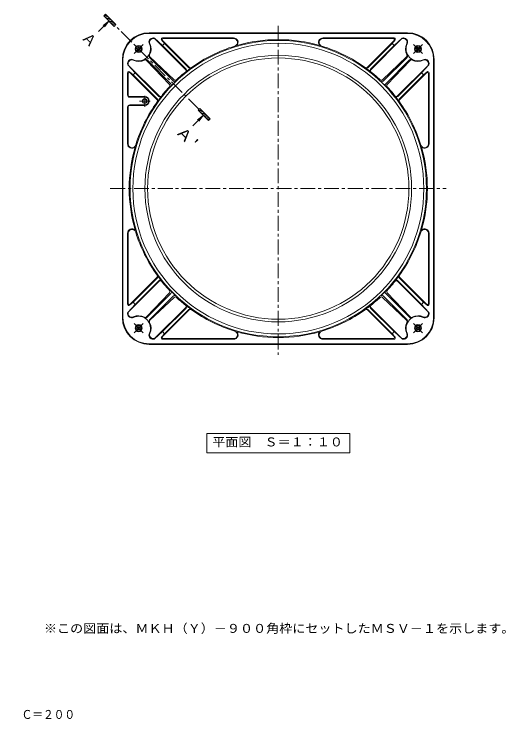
# Model space of a CAD drawing. Units: millimetres, scale not verified. Extents: x -1729 to 1777, y -1366 to 1172.
# Drawn here: x 121 to 1777, y -1366 to 1012 of the extents above; entities that cross this region are included whole.
import ezdxf
from ezdxf.enums import TextEntityAlignment as Align

# ---------------------------------------------------------------- set-up
doc = ezdxf.new("R2010")
doc.units = ezdxf.units.MM
doc.header["$LTSCALE"] = 10
doc.linetypes.add('CHAIN1', pattern=[8, 5, -1, 1, -1])
for name, color, linetype, lineweight in [('C-0', 2, 'Continuous', 9), ('C-1', 2, 'Continuous', 9), ('C-3', 4, 'Continuous', 9), ('C-4', 7, 'Continuous', 9), ('D-4', 7, 'Continuous', 9)]:
    doc.layers.add(name, color=color, linetype=linetype, lineweight=lineweight)
doc.layers.add('D-5', color=4, linetype='Continuous')
doc.styles.add('ＭＳ ゴシック', font='')
doc.styles.get('ＭＳ ゴシック').set_extended_font_data('MS Gothic')

msp = doc.modelspace()

# ---------------------------------------------------------------- linework, layer by layer
at = {"layer": 'C-0'}
for p, q in [((532.85, 902.03), (530.01, 891.43)), ((530.01, 891.43), (537.74, 883.7)), ((548.34, 886.54), (537.74, 883.7)), ((548.34, 886.54), (551.18, 897.14)), ((1473.56, 886.54), (1470.72, 897.14)), ((1473.56, 886.54), (1484.16, 883.7)), ((1491.89, 891.43), (1484.16, 883.7)), ((1489.05, 902.03), (1491.89, 891.43)), ((530.01, -43.57), (537.74, -35.84)), ((532.85, -54.17), (530.01, -43.57)), ((548.34, -38.68), (537.74, -35.84)), ((548.34, -38.68), (551.18, -49.28)), ((1473.56, -38.68), (1470.72, -49.28)), ((1473.56, -38.68), (1484.16, -35.84)), ((1491.89, -43.57), (1484.16, -35.84)), ((1489.05, -54.17), (1491.89, -43.57))]:
    msp.add_line(p, q, dxfattribs=at)
for points in [[(532.85, 902.03), (543.45, 904.87), (551.18, 897.14)], [(1489.05, 902.03), (1478.45, 904.87), (1470.72, 897.14)], [(532.85, -54.17), (543.45, -57.01), (551.18, -49.28)], [(1489.05, -54.17), (1478.45, -57.01), (1470.72, -49.28)]]:
    msp.add_lwpolyline(points, dxfattribs=at)
for centre, radius in [((540.61, 894.27), 9.5), ((1481.29, 894.27), 9.5), ((540.59, 894.29), 6), ((540.59, 894.29), 5.05), ((1481.3, 894.29), 6), ((1481.3, 894.29), 5.05), ((540.61, -46.41), 9.5), ((540.59, -46.43), 6), ((540.59, -46.43), 5.05), ((1481.29, -46.41), 9.5), ((1481.3, -46.43), 6), ((1481.3, -46.43), 5.05)]:
    msp.add_circle(centre, radius, dxfattribs=at)
at = {"layer": 'C-1', "linetype": 'CHAIN1'}
for p, q in [((743.66, 691.22), (461.4, 973.48)), ((1010.95, 971.96), (1010.95, -135.69)), ((556.13, 909.83), (525.05, 878.74)), ((1465.76, 909.83), (1496.85, 878.74)), ((1465.76, 878.74), (1496.85, 909.83)), ((543.13, 718.93), (579.83, 718.93)), ((560.95, 736.89), (560.95, 699.22)), ((445.28, 423.93), (1576.62, 423.93)), ((556.13, -61.97), (525.05, -30.88)), ((556.13, -30.88), (525.05, -61.97)), ((1465.76, -61.97), (1496.85, -30.88)), ((1465.76, -30.88), (1496.85, -61.97))]:
    msp.add_line(p, q, dxfattribs=at)
at = {"layer": 'C-1'}
for p, q in [((575.95, 948.93), (1010.95, 948.93)), ((575.95, 946.93), (1010.95, 946.93)), ((591.01, 931.43), (589.38, 931.43)), ((592.89, 929.43), (589.38, 929.43)), ((593.69, 930.4), (620.9, 905.9)), ((595.72, 928.26), (698.55, 825.42)), ((620.97, 931.43), (860.39, 931.43)), ((624, 929.43), (860.39, 929.43)), ((1445.95, 948.93), (1010.95, 948.93)), ((1445.95, 946.93), (1010.95, 946.93)), ((1400.93, 931.43), (1161.51, 931.43)), ((1397.9, 929.43), (1161.51, 929.43)), ((1426.18, 928.26), (1323.34, 825.42)), ((1428.21, 930.4), (1400.99, 905.9)), ((1429.01, 929.43), (1432.52, 929.43)), ((1430.89, 931.43), (1432.52, 931.43)), ((617.92, 924.85), (627.98, 912.97)), ((627.98, 912.97), (620.9, 905.9)), ((700.48, 826.33), (620.9, 905.9)), ((621.17, 922.6), (711.01, 832.76)), ((709.71, 831.23), (627.98, 912.97)), ((1400.73, 922.6), (1310.88, 832.76)), ((1312.18, 831.23), (1393.92, 912.97)), ((1321.42, 826.33), (1400.99, 905.9)), ((1403.98, 924.85), (1393.92, 912.97)), ((1393.92, 912.97), (1400.99, 905.9)), ((485.95, 858.93), (485.95, 423.93)), ((487.95, 858.93), (487.95, 423.93)), ((649.29, 777.1), (568.82, 857.58)), ((657.77, 785.59), (577.3, 866.06)), ((578.88, 867.48), (659.72, 790.52)), ((1443.02, 867.48), (1362.18, 790.52)), ((1364.12, 785.59), (1444.6, 866.06)), ((1372.61, 777.1), (1453.08, 857.58)), ((1533.95, 858.93), (1533.95, 423.93)), ((1535.95, 858.93), (1535.95, 423.93)), ((503.45, 843.87), (503.45, 845.5)), ((504.48, 841.19), (528.98, 813.97)), ((505.45, 841.99), (505.45, 845.5)), ((506.62, 839.16), (609.46, 736.32)), ((567.4, 856), (644.36, 775.16)), ((1454.5, 856), (1377.54, 775.16)), ((1515.28, 839.16), (1412.44, 736.32)), ((1517.42, 841.19), (1492.92, 813.97)), ((1516.45, 841.99), (1516.45, 845.5)), ((1518.45, 843.87), (1518.45, 845.5)), ((503.45, 738.93), (503.45, 813.91)), ((505.45, 738.93), (505.45, 810.88)), ((510.03, 816.96), (521.91, 806.9)), ((512.28, 813.71), (602.12, 723.87)), ((521.91, 806.9), (528.98, 813.97)), ((608.55, 734.4), (528.98, 813.97)), ((1413.34, 734.4), (1492.92, 813.97)), ((1509.62, 813.71), (1419.78, 723.87)), ((1499.99, 806.9), (1492.92, 813.97)), ((1511.86, 816.96), (1499.99, 806.9)), ((1516.45, 810.88), (1516.45, 574.49)), ((1518.45, 813.91), (1518.45, 574.49)), ((603.65, 725.16), (521.91, 806.9)), ((1418.25, 725.16), (1499.99, 806.9)), ((510.45, 733.93), (560.95, 733.93)), ((510.45, 731.93), (560.95, 731.93)), ((503.45, 698.93), (503.45, 574.49)), ((505.45, 698.93), (505.45, 574.49)), ((510.45, 705.93), (560.95, 705.93)), ((510.45, 703.93), (560.95, 703.93)), ((485.95, -11.07), (485.95, 423.93)), ((487.95, -11.07), (487.95, 423.93)), ((1533.95, -11.07), (1533.95, 423.93)), ((1535.95, -11.07), (1535.95, 423.93)), ((503.45, 33.95), (503.45, 273.37)), ((505.45, 36.98), (505.45, 273.37)), ((1516.45, 36.98), (1516.45, 273.37)), ((1518.45, 33.95), (1518.45, 273.37)), ((512.28, 34.15), (602.12, 123.99)), ((603.65, 122.7), (521.91, 40.96)), ((1418.25, 122.7), (1499.99, 40.96)), ((1509.62, 34.15), (1419.78, 123.99)), ((506.62, 8.7), (609.46, 111.54)), ((608.55, 113.46), (528.98, 33.89)), ((1515.28, 8.7), (1412.44, 111.54)), ((1413.34, 113.46), (1492.92, 33.89)), ((567.4, -8.14), (644.36, 72.7)), ((1454.5, -8.14), (1377.54, 72.7)), ((649.29, 70.76), (568.82, -9.72)), ((657.77, 62.27), (577.3, -18.2)), ((578.88, -19.62), (659.72, 57.34)), ((1443.02, -19.62), (1362.18, 57.34)), ((1364.12, 62.27), (1444.6, -18.2)), ((1372.61, 70.76), (1453.08, -9.72)), ((504.48, 6.67), (528.98, 33.89)), ((510.03, 30.9), (521.91, 40.96)), ((521.91, 40.96), (528.98, 33.89)), ((1499.99, 40.96), (1492.92, 33.89)), ((1517.42, 6.67), (1492.92, 33.89)), ((1511.86, 30.9), (1499.99, 40.96)), ((503.45, 3.99), (503.45, 2.36)), ((505.45, 5.87), (505.45, 2.36)), ((595.72, -80.4), (698.55, 22.44)), ((700.48, 21.53), (620.9, -58.04)), ((621.17, -74.74), (711.01, 15.1)), ((709.71, 16.63), (627.98, -65.11)), ((1400.73, -74.74), (1310.88, 15.1)), ((1312.18, 16.63), (1393.92, -65.11)), ((1321.42, 21.53), (1400.99, -58.04)), ((1426.18, -80.4), (1323.34, 22.44)), ((1516.45, 5.87), (1516.45, 2.36)), ((1518.45, 3.99), (1518.45, 2.36)), ((593.69, -82.54), (620.9, -58.04)), ((617.92, -76.98), (627.98, -65.11)), ((627.98, -65.11), (620.9, -58.04)), ((1393.92, -65.11), (1400.99, -58.04)), ((1403.98, -76.98), (1393.92, -65.11)), ((1428.21, -82.54), (1400.99, -58.04)), ((592.89, -81.57), (589.38, -81.57)), ((591.01, -83.57), (589.38, -83.57)), ((620.97, -83.57), (860.39, -83.57)), ((624, -81.57), (860.39, -81.57)), ((1397.9, -81.57), (1161.51, -81.57)), ((1400.93, -83.57), (1161.51, -83.57)), ((1429.01, -81.57), (1432.52, -81.57)), ((1430.89, -83.57), (1432.52, -83.57)), ((575.95, -99.07), (1010.95, -99.07)), ((575.95, -101.07), (1010.95, -101.07)), ((1445.95, -99.07), (1010.95, -99.07)), ((1445.95, -101.07), (1010.95, -101.07))]:
    msp.add_line(p, q, dxfattribs=at)
at = {"layer": 'C-1', "color": 6, "lineweight": 5}
for centre in [(540.59, 894.29), (1481.29, 894.27), (540.59, -46.42), (1481.3, -46.43)]:
    msp.add_circle(centre, 12, dxfattribs=at)
at = {"layer": 'C-1'}
for radius in [8, 6.5]:
    msp.add_circle((560.95, 718.93), radius, dxfattribs=at)
for centre, radius, start, end in [((575.95, 858.93), 90, 90, 180), ((575.95, 858.93), 88, 90, 180), ((589.38, 917.43), 14, 90, 205.3795), ((589.38, 917.43), 12, 90, 205.37912), ((591.01, 927.43), 4, 48.00591, 90.00319), ((592.89, 925.43), 4, 45, 90), ((620.97, 927.43), 4, 90.00107, 220.25758), ((624, 925.43), 4, 90.00107, 225), ((860.39, 916.43), 15, 316.50638, 90), ((860.39, 916.43), 13, 286.99872, 89.99968), ((1161.51, 916.43), 15, 90, 223.49362), ((1161.51, 916.43), 13, 90.00032, 253.00128), ((1397.9, 925.43), 4, 315, 89.99893), ((1400.93, 927.43), 4, 319.74242, 89.99893), ((1429.01, 925.43), 4, 90, 135), ((1430.89, 927.43), 4, 89.99681, 131.99409), ((1432.52, 917.43), 14, 334.6205, 90), ((1432.52, 917.43), 12, 334.62088, 90), ((1445.95, 858.93), 90, 0, 90), ((1445.95, 858.93), 88, 0, 90), ((1010.95, 423.93), 499.09, 90, 179.99998), ((1010.95, 423.93), 489.92, 90, 179.99998), ((540.59, 894.29), 40, 244.6209, 25.3791), ((540.59, 894.29), 42, 332.10272, 25.37923), ((1010.95, 423.93), 502, 106.99878, 125.59653), ((1010.95, 423.93), 502, 90, 106.15549), ((1010.95, 423.93), 502, 73.84451, 90), ((1010.95, 423.93), 499.09, 0.00002, 90), ((1010.95, 423.93), 489.92, 0.00002, 90), ((1010.95, 423.93), 502, 54.40347, 73.00122), ((1481.3, 894.29), 42, 154.62077, 207.89728), ((1481.3, 894.29), 40, 154.6209, 295.3791), ((517.45, 845.5), 14, 64.6205, 180), ((517.45, 845.5), 12, 64.62088, 180), ((540.59, 894.29), 42, 244.62077, 297.89742), ((563.16, 851.92), 8, 45, 118.0425), ((563.05, 851.86), 6, 43.5923, 117.89764), ((582.96, 871.72), 8, 151.95822, 225), ((583.01, 871.83), 6, 152.10236, 226.4077), ((1438.88, 871.83), 6, 313.5923, 27.89764), ((1438.94, 871.72), 8, 315, 28.04178), ((1458.74, 851.92), 8, 61.9575, 135), ((1458.85, 851.86), 6, 62.10236, 136.4077), ((1481.3, 894.29), 42, 242.10258, 295.37923), ((1504.45, 845.5), 14, 0, 115.3795), ((1504.45, 845.5), 12, 0, 115.37912), ((507.45, 843.87), 4, 179.99681, 221.99409), ((509.45, 841.99), 4, 180, 225), ((715.26, 837), 6, 225, 305.59702), ((1306.64, 837), 6, 234.40298, 315), ((1512.45, 841.99), 4, 315, 0), ((1514.45, 843.87), 4, 318.00591, 0.00319), ((507.45, 813.91), 4, 49.74242, 179.99893), ((509.45, 810.88), 4, 45, 179.99893), ((1010.95, 423.93), 502, 128.55757, 133.09825), ((694.31, 821.18), 6, 308.55717, 45), ((696.23, 822.08), 6, 308.32314, 45), ((1010.95, 423.93), 501.51, 125.81624, 128.32411), ((713.96, 835.47), 6, 225, 305.81654), ((1307.94, 835.47), 6, 234.18346, 315), ((1010.95, 423.93), 501.51, 51.67589, 54.18376), ((1325.66, 822.08), 6, 135, 231.67686), ((1327.59, 821.18), 6, 135, 231.44283), ((1010.95, 423.93), 502, 46.90175, 51.44243), ((1512.45, 810.88), 4, 0.00107, 135), ((1514.45, 813.91), 4, 0.00107, 130.25758), ((1010.95, 423.93), 499.61, 133.64, 136.35997), ((662.02, 789.83), 6, 225, 313.64041), ((663.86, 794.86), 6, 226.4077, 313.09686), ((1358.04, 794.86), 6, 226.90314, 313.5923), ((1359.88, 789.83), 6, 226.35959, 315), ((1010.95, 423.93), 499.61, 43.64003, 46.36), ((1010.95, 423.93), 502, 136.90175, 141.44241), ((640.02, 771.02), 6, 316.90114, 43.5923), ((645.05, 772.86), 6, 316.35959, 45), ((1376.85, 772.86), 6, 135, 223.64041), ((1381.88, 771.02), 6, 136.4077, 223.09886), ((1010.95, 423.93), 502, 38.55759, 43.09825), ((510.45, 738.93), 7, 180, 270), ((510.45, 738.93), 5, 180, 270), ((1010.95, 423.93), 502, 144.40346, 163.00119), ((560.95, 718.93), 15, 270, 90), ((560.95, 718.93), 13, 270, 90), ((597.88, 719.62), 6, 324.40298, 45), ((599.41, 720.92), 6, 324.18346, 45), ((1010.95, 423.93), 501.51, 141.67586, 144.18373), ((612.8, 738.65), 6, 225, 321.67686), ((613.7, 740.57), 6, 225, 321.44283), ((1408.2, 740.57), 6, 218.55717, 315), ((1409.1, 738.65), 6, 218.32314, 315), ((1010.95, 423.93), 501.51, 35.81627, 38.32414), ((1422.49, 720.92), 6, 135, 215.81654), ((1424.02, 719.62), 6, 135, 215.59702), ((1010.95, 423.93), 502, 16.99881, 35.59654), ((510.45, 698.93), 7, 90, 180), ((510.45, 698.93), 5, 90, 180), ((518.45, 574.49), 15, 180, 313.49362), ((518.45, 574.49), 13, 180.00032, 343.00128), ((1503.45, 574.49), 13, 196.99872, 359.99968), ((1503.45, 574.49), 15, 226.50638, 0), ((1010.95, 423.93), 502, 163.84447, 180), ((1010.95, 423.93), 502, 0, 16.15553), ((1010.95, 423.93), 502, 180, 196.15549), ((1010.95, 423.93), 499.09, 180, 269.99998), ((1010.95, 423.93), 489.92, 180, 269.99998), ((1010.95, 423.93), 489.92, 270.00002, 0), ((1010.95, 423.93), 499.09, 270.00002, 0), ((1010.95, 423.93), 502, 343.84451, 0), ((518.45, 273.37), 15, 46.50638, 180), ((518.45, 273.37), 13, 16.99918, 180.00014), ((1503.45, 273.37), 13, 0.00032, 163.00128), ((1503.45, 273.37), 15, 0, 133.49362), ((1010.95, 423.93), 502, 196.99878, 215.59653), ((1010.95, 423.93), 502, 324.40347, 343.00122), ((597.88, 128.24), 6, 315.00101, 35.59802), ((599.41, 126.94), 6, 315.00101, 35.81755), ((1010.95, 423.93), 501.51, 215.81624, 218.32411), ((1010.95, 423.93), 501.51, 321.67589, 324.18376), ((1422.49, 126.94), 6, 144.18346, 225), ((1424.02, 128.24), 6, 144.40298, 225), ((612.8, 109.22), 6, 38.32414, 135.00101), ((613.7, 107.29), 6, 38.55818, 135.00101), ((1010.95, 423.93), 502, 218.55757, 223.09825), ((1010.95, 423.93), 502, 316.90175, 321.44243), ((1408.2, 107.29), 6, 45, 141.44283), ((1409.1, 109.22), 6, 45, 141.67686), ((640.02, 76.84), 6, 316.40871, 43.09787), ((645.05, 75), 6, 315.00101, 43.64142), ((1010.95, 423.93), 499.61, 223.64001, 226.35999), ((1010.95, 423.93), 499.61, 313.64003, 316.36), ((1376.85, 75), 6, 136.35959, 225), ((1381.88, 76.84), 6, 136.90314, 223.5923), ((662.02, 58.03), 6, 46.3606, 135.00101), ((663.86, 53), 6, 46.90215, 133.59331), ((1010.95, 423.93), 502, 226.90175, 231.44241), ((1010.95, 423.93), 502, 308.55759, 313.09825), ((1358.04, 53), 6, 46.4077, 133.09886), ((1359.88, 58.03), 6, 45, 133.64041), ((507.45, 33.95), 4, 179.99956, 310.25607), ((509.45, 36.98), 4, 179.99956, 314.99849), ((694.31, 26.68), 6, 315.00101, 51.44383), ((696.23, 25.78), 6, 315.00101, 51.67787), ((1010.95, 423.93), 501.51, 231.67586, 234.18373), ((1010.95, 423.93), 501.51, 305.81627, 308.32414), ((1325.66, 25.78), 6, 128.32314, 225), ((1327.59, 26.68), 6, 128.55717, 225), ((1512.45, 36.98), 4, 225, 359.99893), ((1514.45, 33.95), 4, 229.74242, 359.99893), ((507.45, 3.99), 4, 138.00439, 180.00168), ((517.45, 2.36), 14, 179.99957, 295.37907), ((509.45, 5.87), 4, 134.99849, 179.99849), ((517.45, 2.36), 12, 180, 295.37912), ((713.96, 12.39), 6, 54.18446, 135.00101), ((715.26, 10.86), 6, 54.40399, 135.00101), ((1010.95, 423.93), 502, 234.40346, 253.00119), ((1010.95, 423.93), 502, 286.99881, 305.59654), ((1306.64, 10.86), 6, 45, 125.59702), ((1307.94, 12.39), 6, 45, 125.81654), ((1504.45, 2.36), 14, 244.6205, 0), ((1504.45, 2.36), 12, 244.62088, 0), ((1512.45, 5.87), 4, 0, 45), ((1514.45, 3.99), 4, 359.99681, 41.99409), ((575.95, -11.07), 90, 180, 270), ((575.95, -11.07), 88, 180, 270), ((540.59, -46.42), 42, 62.10272, 115.37923), ((540.59, -46.42), 40, 334.6209, 115.3791), ((563.16, -4.06), 8, 241.95897, 315.00075), ((563.05, -4), 6, 242.10336, 316.40871), ((582.96, -23.86), 8, 135.00075, 208.04324), ((583.01, -23.97), 6, 133.59331, 207.89865), ((1481.3, -46.42), 40, 64.6209, 205.3791), ((1438.88, -23.97), 6, 332.10236, 46.4077), ((1438.94, -23.86), 8, 331.9575, 45), ((1445.95, -11.07), 90, 270, 0), ((1445.95, -11.07), 88, 270, 0), ((1458.74, -4.06), 8, 225, 298.04178), ((1458.85, -4), 6, 223.5923, 297.89764), ((1481.3, -46.42), 42, 64.62077, 117.89728), ((540.59, -46.42), 42, 334.62077, 27.89742), ((1481.3, -46.42), 42, 152.10258, 205.37923), ((589.38, -69.57), 14, 154.62007, 269.99957), ((589.38, -69.57), 12, 154.62088, 270), ((860.39, -68.57), 13, 270.00078, 73.00174), ((860.39, -68.57), 15, 270, 43.49362), ((1010.95, 423.93), 502, 253.84447, 270), ((1010.95, 423.93), 502, 270, 286.15553), ((1161.51, -68.57), 15, 136.50638, 270), ((1161.51, -68.57), 13, 106.99872, 269.99968), ((1432.52, -69.57), 14, 270, 25.3795), ((1432.52, -69.57), 12, 270, 25.37912), ((591.01, -79.57), 4, 269.9953, 311.99258), ((592.89, -77.57), 4, 269.99849, 314.99849), ((620.97, -79.57), 4, 139.74091, 269.99742), ((624, -77.57), 4, 134.99849, 269.99742), ((1397.9, -77.57), 4, 270.00107, 45), ((1400.93, -79.57), 4, 270.00107, 40.25758), ((1429.01, -77.57), 4, 225, 270), ((1430.89, -79.57), 4, 228.00591, 270.00319)]:
    msp.add_arc(centre, radius, start, end, dxfattribs=at)
at = {"layer": 'C-3'}
for radius in [449, 440]:
    msp.add_circle((1010.95, 423.93), radius, dxfattribs=at)
at = {"layer": 'C-4'}
for p, q in [((428.99, 1011.78), (423.1, 1005.88)), ((458.46, 970.53), (423.1, 1005.88)), ((424.63, 1007.42), (433.35, 1007.42)), ((426.57, 1002.42), (438.35, 1002.42)), ((464.35, 976.42), (428.99, 1011.78)), ((440.78, 988.21), (405.42, 952.85)), ((440.78, 988.21), (420.94, 972.99)), ((440.78, 988.21), (425.56, 968.37)), ((431.57, 997.42), (443.35, 997.42)), ((436.57, 992.42), (448.35, 992.42)), ((441.57, 987.42), (453.35, 987.42)), ((446.57, 982.42), (458.35, 982.42)), ((451.57, 977.42), (463.35, 977.42)), ((458.46, 970.53), (464.35, 976.42)), ((456.57, 972.42), (460.34, 972.42)), ((746.6, 694.17), (740.71, 688.28)), ((744.85, 692.42), (748.35, 692.42)), ((781.96, 658.81), (746.6, 694.17)), ((758.39, 670.6), (723.03, 635.24)), ((758.39, 670.6), (738.55, 655.38)), ((776.07, 652.92), (740.71, 688.28)), ((741.57, 687.42), (753.35, 687.42)), ((758.39, 670.6), (743.17, 650.76)), ((746.57, 682.42), (758.35, 682.42)), ((751.57, 677.42), (763.35, 677.42)), ((756.57, 672.42), (768.35, 672.42)), ((761.57, 667.42), (773.35, 667.42)), ((766.57, 662.42), (778.35, 662.42)), ((771.57, 657.42), (780.56, 657.42)), ((776.07, 652.92), (781.96, 658.81))]:
    msp.add_line(p, q, dxfattribs=at)
at = {"layer": 'C-4', "color": 2}
msp.add_lwpolyline([(769.95, -466.07), (769.95, -401.07), (1251.95, -401.07), (1251.95, -466.07)], close=True, dxfattribs=at)

# ---------------------------------------------------------------- texts
at = {"layer": 'C-4', "color": 3, "style": 'ＭＳ ゴシック'}
msp.add_text('Ａ', height=36.66, rotation=315, dxfattribs=at).set_placement((337.14, 923.17), align=Align.BOTTOM_LEFT)
at = {"layer": 'C-4', "color": 3, "style": 'ＭＳ ゴシック', "width": 1.15}
msp.add_text("Ａ'", height=36.66, rotation=315, dxfattribs=at).set_placement((654.75, 605.56), align=Align.BOTTOM_LEFT)
at = {"layer": 'C-4', "color": 2, "style": 'ＭＳ ゴシック', "width": 1.1}
msp.add_text('平面図\u3000Ｓ＝１：１０', height=29.33, dxfattribs=at).set_placement((788.45, -453.57), align=Align.BOTTOM_LEFT)
at = {"layer": 'D-4', "color": 2, "style": 'ＭＳ ゴシック', "width": 1.1}
msp.add_text('※この図面は、ＭＫＨ（Ｙ）－９００角枠にセットしたＭＳＶ－１を示します。', height=29.33, dxfattribs=at).set_placement((221.81, -1081.75), align=Align.BOTTOM_LEFT)
at = {"layer": 'D-5', "style": 'ＭＳ ゴシック', "width": 0.9}
msp.add_text('打込型マンホール鉄蓋\u3000サポートＶ\u3000ＭＳＶ－１－９００\u3000\u3000Ｃ＝２００', height=29.33, dxfattribs=at).set_placement((-861.63, -1371.65), align=Align.BOTTOM_LEFT)

doc.saveas('drawing.dxf')
